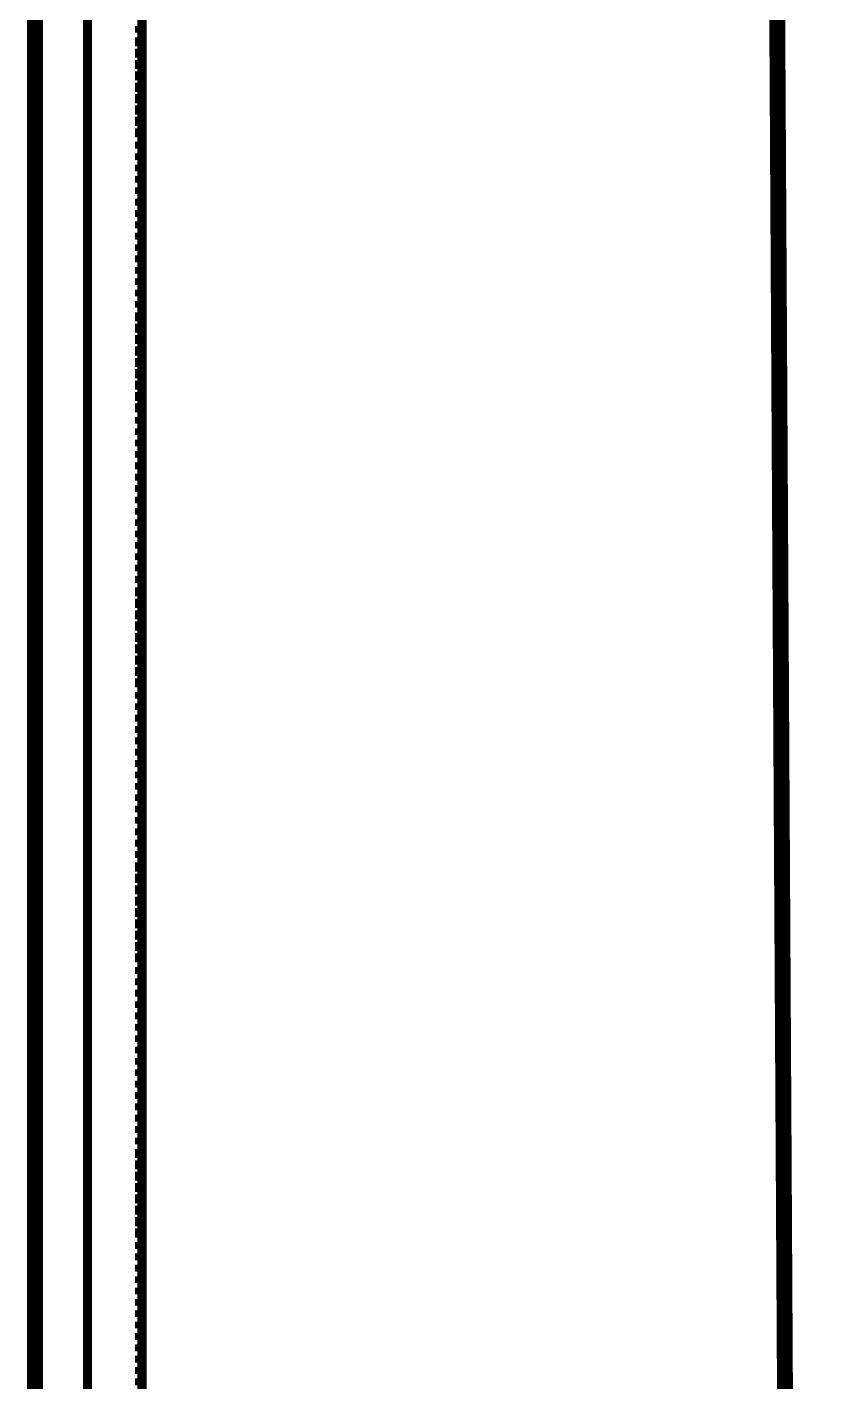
# Model space of a CAD drawing. Extents: x 0.4 to 11.4, y 0.4 to 16.2.
# Drawn here: x 4.877 to 5.465, y 9.002 to 9.995 of the extents above; entities that cross this region are included whole.
import ezdxf

# ---------------------------------------------------------------- set-up
doc = ezdxf.new("R2010")
doc.units = 0
doc.header["$MEASUREMENT"] = 0

msp = doc.modelspace()

# ---------------------------------------------------------------- linework, layer by layer
at = {"color": 0}
for points, const_width in [([(5.40608, 13.6594), (5.45942, 4.18446)], 0.01167), ([(4.88276, 12.6694), (4.88276, 4.63113)], 0.01167), ([(4.92111, 8.70942), (4.92111, 10.3578)], 0.00667), ([(4.9611, 8.70443), (4.9611, 10.3578)], 0.00667), ([(4.95942, 9.9911), (4.95942, 9.9961)], 0.00667), ([(4.95942, 9.98112), (4.95942, 9.98779)], 0.00667), ([(4.95942, 9.97276), (4.95942, 9.97944)], 0.00667), ([(4.95942, 9.96446), (4.95942, 9.97114)], 0.00667), ([(4.95942, 9.95611), (4.95942, 9.96278)], 0.00667), ([(4.95942, 9.94775), (4.95942, 9.95443)], 0.00667), ([(4.95942, 9.93946), (4.95942, 9.94612)], 0.00667), ([(4.95942, 9.9311), (4.95942, 9.93778)], 0.00667), ([(4.95942, 9.92279), (4.95942, 9.92947)], 0.00667), ([(4.95942, 9.91444), (4.95942, 9.92111)], 0.00667), ([(4.95942, 9.90608), (4.95942, 9.91114)], 0.00667), ([(4.95942, 9.89779), (4.95942, 9.90278)], 0.00667), ([(4.95942, 9.88943), (4.95942, 9.89442)], 0.00667), ([(4.95942, 9.88112), (4.95942, 9.88613)], 0.00667), ([(4.95942, 9.87278), (4.95942, 9.87776)], 0.00667), ([(4.95942, 9.86442), (4.95942, 9.86947)], 0.00667), ([(4.95942, 9.85612), (4.95942, 9.86111)], 0.00667), ([(4.95942, 9.84776), (4.95942, 9.85275)], 0.00667), ([(4.95942, 9.83946), (4.95942, 9.84446)], 0.00667), ([(4.95942, 9.83111), (4.95942, 9.8361)], 0.00667), ([(4.95942, 9.82275), (4.95942, 9.82781)], 0.00667), ([(4.95942, 9.81446), (4.95942, 9.81944)], 0.00667), ([(4.95942, 9.8061), (4.95942, 9.81108)], 0.00667), ([(4.95942, 9.79779), (4.95942, 9.80279)], 0.00667), ([(4.95942, 9.78944), (4.95942, 9.79443)], 0.00667), ([(4.95942, 9.77946), (4.95942, 9.78614)], 0.00667), ([(4.95942, 9.77111), (4.95942, 9.77778)], 0.00667), ([(4.95942, 9.76281), (4.95942, 9.76942)], 0.00667), ([(4.95942, 9.75444), (4.95942, 9.76113)], 0.00667), ([(4.95942, 9.7461), (4.95942, 9.75276)], 0.00667), ([(4.95942, 9.73779), (4.95942, 9.74447)], 0.00667), ([(4.95942, 9.72944), (4.95942, 9.73611)], 0.00667), ([(4.95942, 9.72114), (4.95942, 9.72775)], 0.00667), ([(4.95942, 9.71278), (4.95942, 9.71946)], 0.00667), ([(4.95942, 9.70443), (4.95942, 9.70942)], 0.00667), ([(4.95942, 9.69612), (4.95942, 9.70111)], 0.00667), ([(4.95942, 9.68778), (4.95942, 9.69276)], 0.00667), ([(4.95942, 9.67947), (4.95942, 9.68446)], 0.00667), ([(4.95942, 9.67111), (4.95942, 9.67611)], 0.00667), ([(4.95942, 9.66276), (4.95942, 9.66775)], 0.00667), ([(4.95942, 9.65446), (4.95942, 9.65944)], 0.00667), ([(4.95942, 9.64611), (4.95942, 9.6511)], 0.00667), ([(4.95942, 9.63781), (4.95942, 9.64279)], 0.00667), ([(4.95942, 9.62944), (4.95942, 9.63444)], 0.00667), ([(4.95942, 9.6211), (4.95942, 9.62608)], 0.00667), ([(4.95942, 9.61279), (4.95942, 9.61778)], 0.00667), ([(4.95942, 9.60444), (4.95942, 9.60943)], 0.00667), ([(4.95942, 9.59614), (4.95942, 9.60113)], 0.00667), ([(4.95942, 9.58778), (4.95942, 9.59278)], 0.00667), ([(4.95942, 9.57781), (4.95942, 9.58442)], 0.00667), ([(4.95942, 9.56944), (4.95942, 9.57611)], 0.00667), ([(4.95942, 9.56108), (4.95942, 9.56776)], 0.00667), ([(4.95942, 9.55279), (4.95942, 9.55946)], 0.00667), ([(4.95942, 9.54443), (4.95942, 9.55111)], 0.00667), ([(4.95942, 9.53614), (4.95942, 9.54275)], 0.00667), ([(4.95942, 9.52778), (4.95942, 9.53444)], 0.00667), ([(4.95942, 9.51942), (4.95942, 9.5261)], 0.00667), ([(4.95942, 9.51113), (4.95942, 9.51779)], 0.00667), ([(4.95942, 9.50276), (4.95942, 9.50776)], 0.00667), ([(4.95942, 9.49447), (4.95942, 9.49946)], 0.00667), ([(4.95942, 9.48611), (4.95942, 9.4911)], 0.00667), ([(4.95942, 9.47775), (4.95942, 9.48281)], 0.00667), ([(4.95942, 9.46946), (4.95942, 9.47444)], 0.00667), ([(4.95942, 9.4611), (4.95942, 9.4661)], 0.00667), ([(4.95942, 9.45281), (4.95942, 9.45779)], 0.00667), ([(4.95942, 9.44444), (4.95942, 9.44943)], 0.00667), ([(4.95942, 9.43608), (4.95942, 9.44114)], 0.00667), ([(4.95942, 9.42779), (4.95942, 9.43278)], 0.00667), ([(4.95942, 9.41943), (4.95942, 9.42443)], 0.00667), ([(4.95942, 9.41114), (4.95942, 9.41613)], 0.00667), ([(4.95942, 9.40278), (4.95942, 9.40776)], 0.00667), ([(4.95942, 9.39442), (4.95942, 9.39947)], 0.00667), ([(4.95942, 9.38613), (4.95942, 9.39111)], 0.00667), ([(4.95942, 9.37608), (4.95942, 9.38276)], 0.00667), ([(4.95942, 9.36778), (4.95942, 9.37446)], 0.00667), ([(4.95942, 9.35943), (4.95942, 9.3661)], 0.00667), ([(4.95942, 9.35113), (4.95942, 9.35781)], 0.00667), ([(4.95942, 9.34278), (4.95942, 9.34944)], 0.00667), ([(4.95942, 9.33442), (4.95942, 9.3411)], 0.00667), ([(4.95942, 9.32611), (4.95942, 9.33279)], 0.00667), ([(4.95942, 9.31776), (4.95942, 9.32443)], 0.00667), ([(4.95942, 9.30946), (4.95942, 9.31614)], 0.00667), ([(4.95942, 9.30111), (4.95942, 9.3061)], 0.00667), ([(4.95942, 9.29275), (4.95942, 9.29779)], 0.00667), ([(4.95942, 9.28444), (4.95942, 9.28944)], 0.00667), ([(4.95942, 9.2761), (4.95942, 9.28108)], 0.00667), ([(4.95942, 9.26779), (4.95942, 9.27279)], 0.00667), ([(4.95942, 9.25944), (4.95942, 9.26443)], 0.00667), ([(4.95942, 9.25108), (4.95942, 9.25612)], 0.00667), ([(4.95942, 9.24278), (4.95942, 9.24778)], 0.00667), ([(4.95942, 9.23443), (4.95942, 9.23942)], 0.00667), ([(4.95942, 9.22613), (4.95942, 9.23112)], 0.00667), ([(4.95942, 9.21778), (4.95942, 9.22276)], 0.00667), ([(4.95942, 9.20942), (4.95942, 9.21446)], 0.00667), ([(4.95942, 9.20111), (4.95942, 9.20611)], 0.00667), ([(4.95942, 9.19276), (4.95942, 9.19775)], 0.00667), ([(4.95942, 9.18446), (4.95942, 9.18946)], 0.00667), ([(4.95942, 9.17611), (4.95942, 9.1811)], 0.00667), ([(4.95942, 9.16613), (4.95942, 9.17279)], 0.00667), ([(4.95942, 9.15776), (4.95942, 9.16444)], 0.00667), ([(4.95942, 9.14947), (4.95942, 9.15608)], 0.00667), ([(4.95942, 9.14111), (4.95942, 9.14779)], 0.00667), ([(4.95942, 9.13276), (4.95942, 9.13943)], 0.00667), ([(4.95942, 9.12446), (4.95942, 9.13112)], 0.00667), ([(4.95942, 9.1161), (4.95942, 9.12278)], 0.00667), ([(4.95942, 9.10781), (4.95942, 9.11442)], 0.00667), ([(4.95942, 9.09944), (4.95942, 9.10444)], 0.00667), ([(4.95942, 9.0911), (4.95942, 9.09614)], 0.00667), ([(4.95942, 9.08279), (4.95942, 9.08778)], 0.00667), ([(4.95942, 9.07443), (4.95942, 9.07943)], 0.00667), ([(4.95942, 9.06614), (4.95942, 9.07112)], 0.00667), ([(4.95942, 9.05778), (4.95942, 9.06278)], 0.00667), ([(4.95942, 9.04943), (4.95942, 9.05447)], 0.00667), ([(4.95942, 9.04113), (4.95942, 9.04611)], 0.00667), ([(4.95942, 9.03276), (4.95942, 9.03776)], 0.00667), ([(4.95942, 9.02447), (4.95942, 9.02946)], 0.00667), ([(4.95942, 9.01611), (4.95942, 9.02111)], 0.00667), ([(4.95942, 9.00776), (4.95942, 9.01281)], 0.00667), ([(4.95942, 8.99946), (4.95942, 9.00444)], 0.00667)]:
    msp.add_lwpolyline(points, dxfattribs=dict(at, const_width=const_width))

doc.saveas('drawing.dxf')
